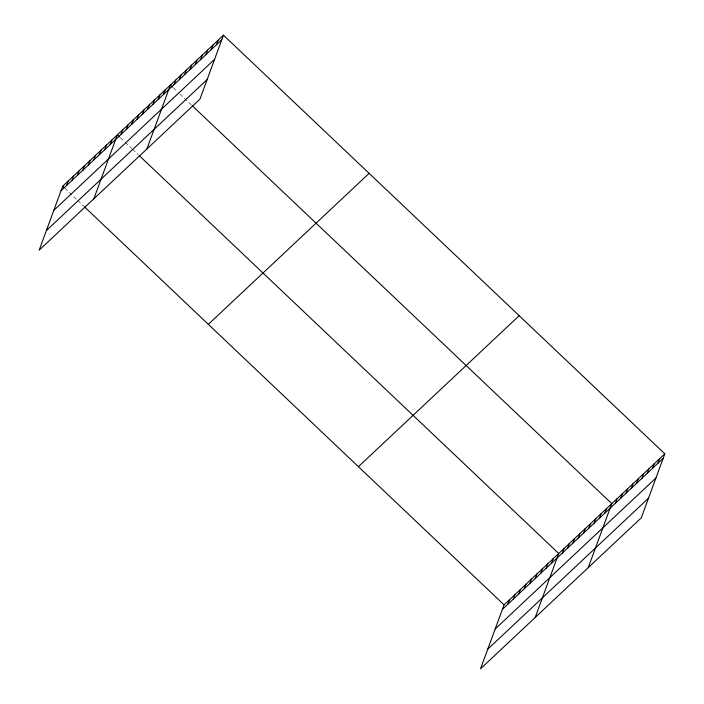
<?xml version="1.0" encoding="UTF-8"?>
<svg xmlns="http://www.w3.org/2000/svg" width="704" height="704" viewBox="0 0 704 704"><rect width="100%" height="100%" fill="white"/><g stroke="black" fill="none" stroke-linecap="round" stroke-linejoin="round"><path stroke-width="0.53" stroke-dasharray="3.52 2.64" d="M173.325 87.798L176.238 90.561M179.881 94.01L191.532 105.063M120.27 137.623L124.643 141.768M125.374 142.463L131.921 148.676M132.651 149.371L138.477 154.898M64.882 188.276L77.264 200.015M77.994 200.71L83.82 206.237"/><path stroke-width="1.06" d="M223.467 35.2L62.7 186.199L39.169 250.158L199.936 99.158L223.467 35.2L664.831 453.842L641.3 517.801L480.533 668.8L504.064 604.842L664.831 453.842M66.502 185.583L68.165 181.069M71.966 180.453L73.63 175.938M77.431 175.314L79.094 170.799M82.905 170.183L84.559 165.669M88.37 165.053L90.033 160.53M93.834 159.914L95.498 155.399M99.299 154.783L100.962 150.26M104.764 149.644L106.427 145.13M110.229 144.514L111.892 139.999M93.826 198.818L117.357 134.86L119.548 136.937M121 134.394L122.663 129.879M126.306 129.413L127.97 124.898M131.613 124.432L133.276 119.909M136.919 119.442L138.582 114.928M142.226 114.462L143.889 109.947M147.532 109.481L149.195 104.966M152.838 104.5L154.502 99.977M158.145 99.51L159.799 94.996M163.442 94.53L165.106 90.015M146.881 148.993L170.412 85.034L172.603 87.102M174.055 84.568L175.718 80.045M179.362 79.578L181.025 75.064M184.668 74.598L186.331 70.083M189.974 69.617L191.638 65.102M195.281 64.636L196.944 60.113M200.587 59.646L202.25 55.132M205.894 54.666L207.548 50.151M211.191 49.685L212.854 45.17M216.498 44.704L218.161 40.181M507.866 604.226L509.529 599.711M513.33 599.095L514.994 594.572M518.804 593.956L520.458 589.442M524.269 588.826L525.932 584.302M529.734 583.686L531.397 579.172M535.198 578.556L536.862 574.042M540.663 573.417L542.326 568.902M546.128 568.286L547.791 563.772M551.602 563.156L553.256 558.633M535.19 617.461L558.73 553.502L139.207 155.584M562.373 553.036L564.027 548.522M567.67 548.055L569.334 543.532M572.977 543.066L574.64 538.551M578.283 538.085L579.946 533.57M583.59 533.104L585.253 528.59M588.896 528.123L590.559 523.6M594.202 523.134L595.866 518.619M599.509 518.153L601.172 513.638M604.815 513.172L606.478 508.658M588.245 567.626L611.776 503.668L192.262 105.75M615.419 503.202L617.082 498.687M620.726 498.221L622.389 493.706M626.032 493.24L627.695 488.717M631.338 488.259L633.002 483.736M636.645 483.27L638.308 478.755M641.951 478.289L643.614 473.774M647.258 473.308L648.921 468.785M652.564 468.327L654.218 463.804M657.87 463.338L659.525 458.823M61.037 190.722L221.804 39.714M53.821 210.338L214.588 59.33M46.385 230.542L207.152 79.543M208.349 324.35L369.116 173.351M358.415 466.69L519.182 315.691M502.401 609.356L663.168 458.357M495.185 628.971L655.952 477.972M487.749 649.185L648.516 498.186M62.7 186.199L64.152 187.581M84.542 206.923L504.064 604.842"/></g></svg>
